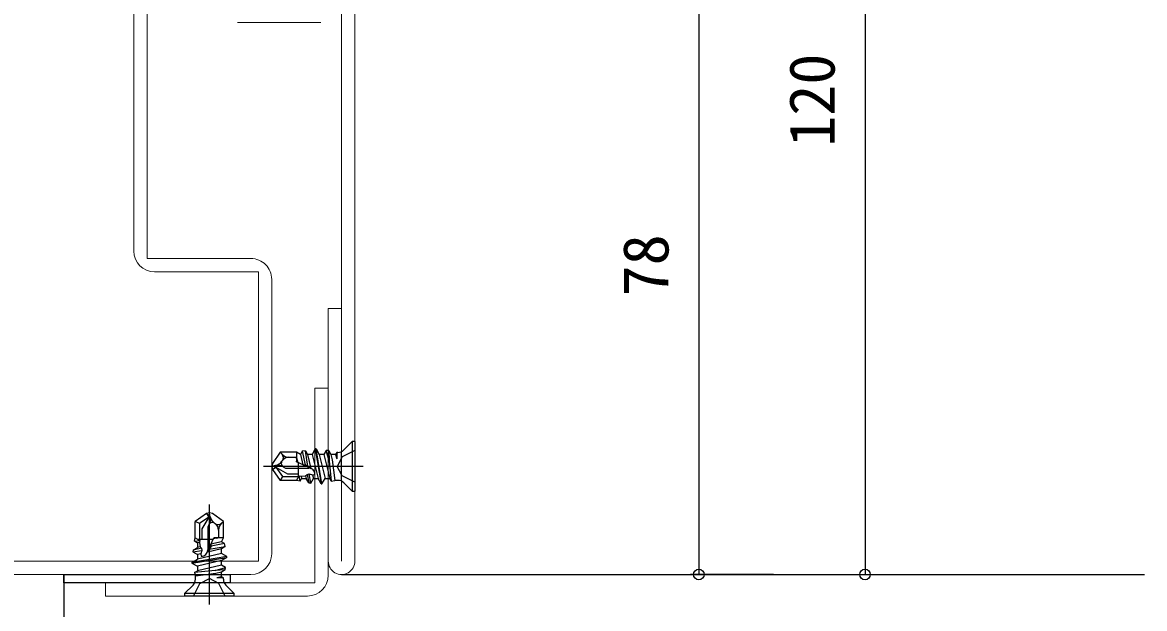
# Model space of a CAD drawing. Units: millimetres, scale not verified. Extents: x -437 to 438, y -281 to 279.
# Drawn here: x -80.8 to 54.2, y -185.2 to -114.7 of the extents above; entities that cross this region are included whole.
import ezdxf
from ezdxf.enums import TextEntityAlignment as Align

# ---------------------------------------------------------------- set-up
doc = ezdxf.new("R2010")
doc.units = ezdxf.units.MM
doc.header["$LTSCALE"] = 2
doc.layers.add('0-2_YKK_11', color=211, linetype='Continuous', lineweight=18)
doc.layers.add('0-3_YKK_11E', color=4, linetype='Continuous', lineweight=18)
for name, color, linetype in [('0-4_YKK_12', 2, 'Continuous'), ('0-5_YKK_13', 4, 'Continuous'), ('0-7_YKK_D', 6, 'Continuous'), ('0-9_YSS_K', 3, 'Continuous')]:
    doc.layers.add(name, color=color, linetype=linetype)
doc.styles.add('ＭＳ ゴシック', font='')
doc.styles.get('ＭＳ ゴシック').set_extended_font_data('MS Gothic')

msp = doc.modelspace()

# ---------------------------------------------------------------- linework, layer by layer
at = {"layer": '0-2_YKK_11'}
for p, q in [((-42.405, -179.5), (-42.405, -105.1)), ((-40.805, -104.7), (-40.805, -179.5)), ((-54.905, -114.7), (-44.905, -114.7))]:
    msp.add_line(p, q, dxfattribs=at)
for points in [[(-44.005, -179.5), (-44.005, -149.1), (-42.405, -149.1)], [(-46.505, -183.7), (-70.805, -183.7), (-70.805, -182.1), (-45.605, -182.1), (-45.605, -158.7), (-44.005, -158.7), (-44.005, -181.2)]]:
    msp.add_lwpolyline(points, dxfattribs=at)
for centre, radius, start, end in [((-42.405, -179.5), 1.6, 179.99999, 0.00001), ((-46.505, -181.2), 2.5, 270.00001, 359.99999)]:
    msp.add_arc(centre, radius, start, end, dxfattribs=at)
at = {"layer": '0-3_YKK_11E'}
for p, q in [((-65.805, -143.1), (-65.805, -103.6)), ((-53.305, -143.1), (-65.805, -143.1)), ((-50.805, -178.6), (-50.805, -145.6)), ((-88.305, -181.1), (-53.305, -181.1))]:
    msp.add_line(p, q, dxfattribs=at)
for points in [[(-90.805, -103.6), (-90.805, -119.1), (-89.205, -119.1), (-89.205, -102.7), (-67.405, -102.7), (-67.405, -142.2)], [(-64.905, -144.7), (-52.405, -144.7), (-52.405, -179.5), (-89.205, -179.5), (-89.205, -169.1), (-90.805, -169.1), (-90.805, -178.6)]]:
    msp.add_lwpolyline(points, dxfattribs=at)
for centre, start, end in [((-64.905, -142.2), 180.00001, 269.99999), ((-53.305, -145.6), 0.00001, 90.00033), ((-53.305, -178.6), 270.00001, 359.99999)]:
    msp.add_arc(centre, 2.5, start, end, dxfattribs=at)
at = {"layer": '0-4_YKK_12'}
msp.add_line((-42.405, -181.1), (54.239, -181.1), dxfattribs=at)
at = {"layer": '0-5_YKK_13'}
for p, q in [((-45.563, -166), (-45.939, -166.65)), ((-45.563, -166), (-44.858, -170.2)), ((-45.463, -166), (-45.563, -166)), ((-44.758, -170.2), (-45.463, -166)), ((-45.463, -166), (-45.088, -166.65)), ((-42.132, -166.127), (-41.105, -165.1)), ((-41.105, -165.1), (-41.105, -171.1)), ((-40.805, -165.1), (-41.105, -165.1)), ((-40.805, -165.1), (-40.805, -171.1)), ((-49.787, -166.4), (-50.725, -167.739)), ((-49.561, -166.643), (-49.787, -166.4)), ((-47.805, -166.4), (-49.787, -166.4)), ((-49.51, -167.399), (-49.572, -167.487)), ((-48.744, -167), (-47.805, -167)), ((-47.805, -166.4), (-47.805, -167.56)), ((-47.349, -166.65), (-47.805, -166.4)), ((-47.771, -167.306), (-47.805, -167.075)), ((-47.805, -167.075), (-47.672, -167.621)), ((-47.134, -166.278), (-47.349, -166.65)), ((-47.349, -166.65), (-47.042, -167.91)), ((-46.753, -166.209), (-47.134, -166.278)), ((-47.134, -166.278), (-46.796, -167.901)), ((-46.753, -166.209), (-46.498, -166.65)), ((-46.44, -168.119), (-46.753, -166.209)), ((-45.939, -166.65), (-46.498, -166.65)), ((-46.498, -166.65), (-46.085, -168.349)), ((-45.939, -166.65), (-45.234, -169.55)), ((-45.088, -166.65), (-44.383, -169.55)), ((-44.529, -166.65), (-45.088, -166.65)), ((-44.252, -166.171), (-44.529, -166.65)), ((-44.529, -166.65), (-43.824, -169.55)), ((-43.943, -166.191), (-44.252, -166.171)), ((-43.943, -166.191), (-43.678, -166.65)), ((-43.896, -167.418), (-43.636, -169.875)), ((-43.678, -166.65), (-43.514, -167.325)), ((-43.119, -166.65), (-43.678, -166.65)), ((-43.514, -167.325), (-43.206, -169.78)), ((-42.986, -166.42), (-43.119, -166.65)), ((-43.119, -166.65), (-42.986, -167.196)), ((-42.839, -166.42), (-42.986, -166.42)), ((-42.986, -166.42), (-42.986, -167.196)), ((-42.425, -169.78), (-42.425, -166.42)), ((-39.805, -168.1), (-51.805, -168.1)), ((-50.725, -167.739), (-50.805, -168.1)), ((-50.332, -167.995), (-50.805, -168.1)), ((-50.305, -168.188), (-50.805, -168.1)), ((-50.805, -168.1), (-50.725, -168.461)), ((-50.725, -168.461), (-50.305, -168.188)), ((-50.725, -168.461), (-49.787, -169.8)), ((-50.305, -168.188), (-49.527, -169.3)), ((-50.305, -168.188), (-48.899, -169)), ((-49.429, -168.134), (-49.141, -168.3)), ((-49.141, -168.3), (-46.355, -168.3)), ((-47.605, -167.652), (-47.605, -169.447)), ((-42.319, -169.245), (-42.928, -168.1)), ((-49.527, -169.3), (-49.787, -169.8)), ((-47.805, -169.8), (-49.787, -169.8)), ((-49.527, -169.3), (-47.605, -169.3)), ((-48.899, -169), (-47.605, -169)), ((-47.391, -169.875), (-47.485, -169.236)), ((-47.391, -169.875), (-47.203, -169.55)), ((-47.266, -169.289), (-47.203, -169.55)), ((-47.203, -169.55), (-46.644, -169.55)), ((-46.723, -169.223), (-46.644, -169.55)), ((-46.346, -170.065), (-46.644, -169.55)), ((-46.555, -169.063), (-46.346, -170.065)), ((-46.346, -170.065), (-46.115, -170.107)), ((-46.115, -170.107), (-46.294, -169.015)), ((-46.115, -170.107), (-45.793, -169.55)), ((-45.897, -169.123), (-45.793, -169.55)), ((-45.793, -169.55), (-45.234, -169.55)), ((-44.858, -170.2), (-45.234, -169.55)), ((-44.758, -170.2), (-44.383, -169.55)), ((-44.383, -169.55), (-43.824, -169.55)), ((-43.636, -169.875), (-43.824, -169.55)), ((-43.636, -169.875), (-43.206, -169.78)), ((-42.839, -169.78), (-43.206, -169.78)), ((-40.805, -170), (-42.319, -169.245)), ((-42.132, -170.073), (-41.105, -171.1)), ((-44.858, -170.2), (-44.758, -170.2)), ((-41.105, -171.1), (-40.805, -171.1)), ((-58.305, -184.7), (-58.305, -172.7)), ((-58.666, -173.78), (-60.005, -174.718)), ((-58.393, -174.2), (-59.505, -174.978)), ((-58.393, -174.2), (-59.205, -175.605)), ((-58.305, -173.7), (-58.666, -173.78)), ((-58.666, -173.78), (-58.393, -174.2)), ((-58.393, -174.2), (-58.305, -173.7)), ((-58.2, -174.173), (-58.305, -173.7)), ((-57.944, -173.78), (-58.305, -173.7)), ((-56.605, -174.718), (-57.944, -173.78)), ((-59.505, -174.978), (-60.005, -174.718)), ((-60.005, -176.7), (-60.005, -174.718)), ((-59.505, -174.978), (-59.505, -176.9)), ((-58.339, -175.076), (-58.505, -175.364)), ((-58.505, -175.364), (-58.505, -178.15)), ((-57.603, -174.995), (-57.692, -174.933)), ((-56.848, -174.943), (-56.605, -174.718)), ((-56.605, -176.7), (-56.605, -174.718)), ((-57.856, -176.9), (-59.652, -176.9)), ((-59.205, -175.605), (-59.205, -176.9)), ((-57.28, -176.7), (-57.825, -176.833)), ((-56.605, -176.7), (-57.765, -176.7)), ((-57.51, -176.734), (-57.28, -176.7)), ((-57.205, -175.761), (-57.205, -176.7)), ((-56.855, -177.156), (-56.605, -176.7)), ((-60.27, -178.159), (-60.312, -178.39)), ((-60.312, -178.39), (-59.219, -178.211)), ((-60.27, -178.159), (-59.755, -177.861)), ((-59.268, -177.95), (-60.27, -178.159)), ((-60.08, -177.114), (-59.441, -177.019)), ((-60.08, -177.114), (-59.755, -177.302)), ((-59.494, -177.238), (-59.755, -177.302)), ((-59.755, -177.302), (-59.755, -177.861)), ((-59.428, -177.782), (-59.755, -177.861)), ((-56.855, -178.007), (-58.553, -178.42)), ((-58.323, -178.064), (-56.413, -177.752)), ((-56.855, -177.156), (-58.114, -177.462)), ((-56.483, -177.371), (-58.106, -177.708)), ((-56.483, -177.371), (-56.855, -177.156)), ((-56.413, -177.752), (-56.855, -178.007)), ((-56.855, -178.566), (-56.855, -178.007)), ((-56.413, -177.752), (-56.483, -177.371)), ((-56.205, -178.941), (-60.405, -179.646)), ((-60.405, -179.746), (-56.205, -179.041)), ((-60.405, -179.646), (-59.755, -179.271)), ((-60.312, -178.39), (-59.755, -178.712)), ((-56.855, -178.566), (-59.755, -179.271)), ((-59.327, -178.608), (-59.755, -178.712)), ((-59.755, -178.712), (-59.755, -179.271)), ((-56.855, -179.417), (-59.755, -180.122)), ((-56.205, -178.941), (-56.855, -178.566)), ((-56.205, -179.041), (-56.855, -179.417)), ((-56.855, -179.976), (-56.855, -179.417)), ((-56.205, -179.041), (-56.205, -178.941)), ((-60.405, -179.646), (-60.405, -179.746)), ((-60.405, -179.746), (-59.755, -180.122)), ((-57.622, -180.608), (-60.08, -180.869)), ((-60.08, -180.869), (-59.755, -180.681)), ((-60.08, -180.869), (-59.985, -181.299)), ((-56.855, -179.976), (-59.755, -180.681)), ((-59.755, -180.122), (-59.755, -180.681)), ((-56.855, -180.827), (-57.529, -180.991)), ((-56.375, -180.253), (-56.855, -179.976)), ((-56.396, -180.562), (-56.855, -180.827)), ((-56.855, -181.386), (-56.855, -180.827)), ((-56.396, -180.562), (-56.375, -180.253)), ((-60.205, -183.7), (-59.45, -182.186)), ((-57.529, -180.991), (-59.985, -181.299)), ((-59.985, -181.666), (-59.985, -181.299)), ((-59.985, -182.08), (-56.625, -182.08)), ((-59.45, -182.186), (-58.305, -181.577)), ((-56.855, -181.386), (-57.401, -181.519)), ((-56.625, -181.519), (-57.401, -181.519)), ((-56.625, -181.519), (-56.855, -181.386)), ((-56.625, -181.666), (-56.625, -181.519)), ((-60.278, -182.373), (-61.305, -183.4)), ((-55.305, -183.4), (-61.305, -183.4)), ((-61.305, -183.4), (-61.305, -183.7)), ((-56.332, -182.373), (-55.305, -183.4)), ((-55.305, -183.7), (-55.305, -183.4)), ((-55.305, -183.7), (-61.305, -183.7))]:
    msp.add_line(p, q, dxfattribs=at)
for points in [[(-46.042, -168.368), (-47.805, -167.56), (-47.771, -167.306), (-47.672, -167.621)], [(-43.943, -166.191), (-43.896, -167.418), (-44.252, -166.171)], [(-40.805, -166.2), (-42.319, -166.955), (-42.928, -168.1)], [(-47.042, -167.91), (-46.796, -167.901), (-46.44, -168.119), (-46.085, -168.349)], [(-47.391, -169.875), (-47.805, -169.8), (-47.485, -169.236), (-47.266, -169.289), (-46.723, -169.223), (-46.555, -169.063), (-46.294, -169.015), (-45.897, -169.123), (-45.606, -169.087)], [(-60.08, -177.114), (-60.005, -176.7), (-59.441, -177.019), (-59.494, -177.238), (-59.428, -177.782), (-59.268, -177.95), (-59.219, -178.211), (-59.327, -178.608), (-59.292, -178.899)], [(-58.573, -178.463), (-57.765, -176.7), (-57.51, -176.734), (-57.825, -176.833)], [(-58.114, -177.462), (-58.106, -177.708), (-58.323, -178.064), (-58.553, -178.42)], [(-56.396, -180.562), (-57.622, -180.608), (-56.375, -180.253)], [(-56.405, -183.7), (-57.16, -182.186), (-58.305, -181.577)]]:
    msp.add_lwpolyline(points, dxfattribs=at)
msp.add_lwpolyline([(-55.805, -181.1), (-55.805, -182.1), (-75.805, -182.1), (-75.805, -181.1)], close=True, dxfattribs=at)
for centre, radius, start, end in [((-48.744, -165.885), 1.115, 222.84567, 270), ((-50.003, -167.053), 0.603, 325, 42.84567), ((-48.744, -167.935), 0.935, 90, 145), ((-42.839, -165.42), 1, 270, 315), ((-50.059, -169.226), 1.26, 60, 102.5), ((-50.604, -166.764), 1.26, 282.5, 325), ((-49.204, -167.745), 0.449, 145, 240), ((-46.355, -169.05), 0.75, 357.14861, 90), ((-42.839, -170.78), 1, 45, 90), ((-59.43, -174.446), 1.26, 330, 12.5), ((-56.969, -173.9), 1.26, 192.5, 235), ((-57.95, -175.301), 0.449, 55, 150), ((-57.258, -174.501), 0.603, 235, 312.84567), ((-58.139, -175.761), 0.935, 0, 55), ((-56.09, -175.761), 1.115, 132.84567, 180), ((-59.255, -178.15), 0.75, 267.14861, 0), ((-60.985, -181.666), 1, 315, 0), ((-55.625, -181.666), 1, 180, 225)]:
    msp.add_arc(centre, radius, start, end, dxfattribs=at)
at = {"layer": '0-7_YKK_D'}
for p, q in [((20.595, -61.1), (20.595, -181.1)), ((0.595, -103.1), (0.595, -181.1)), ((9.595, -181.1), (-0.405, -181.1))]:
    msp.add_line(p, q, dxfattribs=at)
for centre in [(0.595, -181.1), (20.595, -181.1)]:
    msp.add_circle(centre, 0.637, dxfattribs=at)
at = {"layer": '0-9_YSS_K'}
msp.add_line((-75.805, -181.1), (-75.805, -226.289), dxfattribs=at)

# ---------------------------------------------------------------- texts
at = {"layer": '0-7_YKK_D', "style": 'ＭＳ ゴシック'}
for s, p in [('120', (18.595, -129.665)), ('78', (-1.405, -147.661))]:
    msp.add_text(s, height=5.499, rotation=90, dxfattribs=at).set_placement(p, align=Align.BOTTOM_LEFT)

doc.saveas('drawing.dxf')
